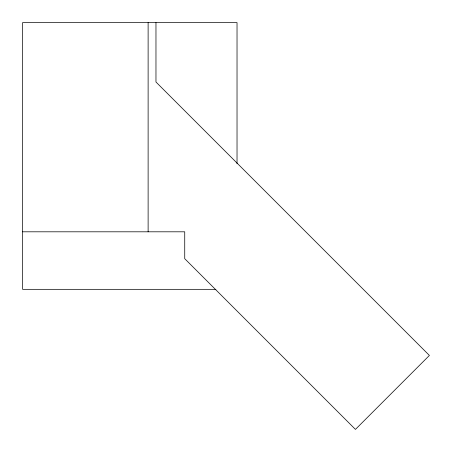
<?xml version="1.0" encoding="UTF-8"?>
<svg xmlns="http://www.w3.org/2000/svg" width="452" height="452" viewBox="0 0 452 452"><rect width="100%" height="100%" fill="white"/><g stroke="black" fill="none" stroke-linecap="round" stroke-linejoin="round"><path stroke-width="0.68" d="M22.6 231.803L184.732 231.803L184.732 258.697L355.436 429.4L429.4 355.436L155.968 82.004L155.968 22.6M215.87 289.331L22.6 289.331L22.6 22.6L237.029 22.6L237.029 163.726M148.12 22.6L148.12 231.803"/></g></svg>
